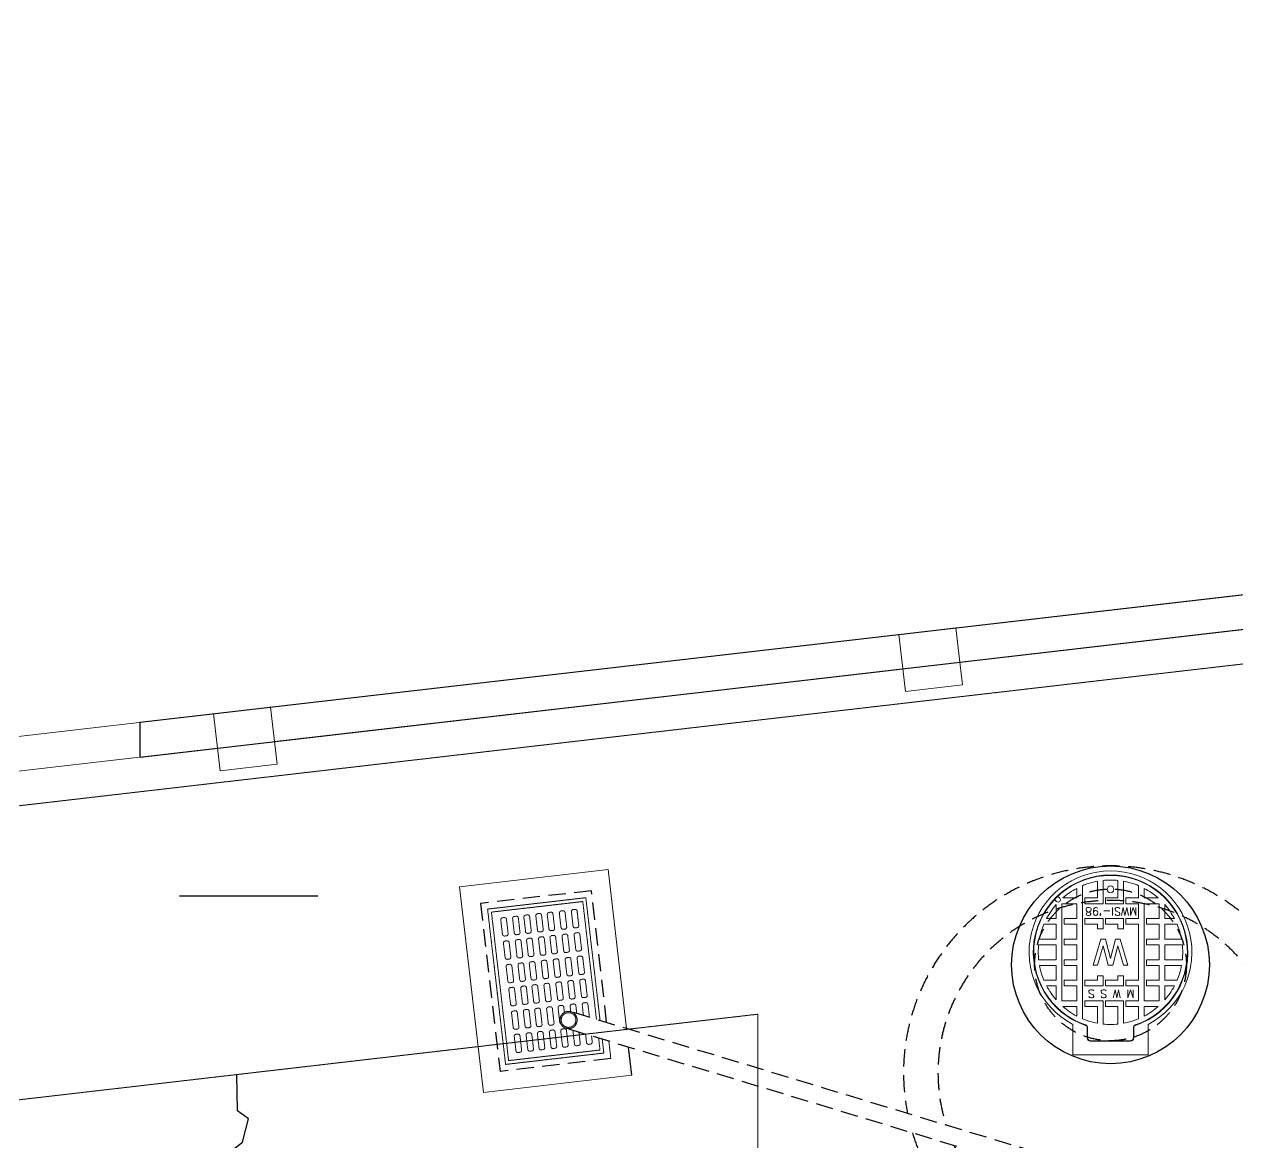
# Model space of a CAD drawing. Header units: inches. Extents: x 25480 to 951550, y -607927 to 1377809.
# Drawn here: x 483306 to 488582, y 378982 to 383846 of the extents above; entities that cross this region are included whole.
import ezdxf
from ezdxf.enums import TextEntityAlignment as Align

# ---------------------------------------------------------------- set-up
doc = ezdxf.new("R2010")
doc.units = ezdxf.units.IN
doc.header["$MEASUREMENT"] = 0
doc.linetypes.add('HIDDEN', pattern=[0.375, 0.25, -0.125])
doc.linetypes.add('HIDDENX2', pattern=[0.75, 0.5, -0.25])
doc.layers.add('DIM', color=251, linetype='Continuous', lineweight=0)
for name, color, linetype in [('M-HVAC-EQPM-NEW', 5, 'Continuous'), ('M-X-BKGD', 8, 'Continuous'), ('PIPE FLOOR PLAN', 251, 'Continuous')]:
    doc.layers.add(name, color=color, linetype=linetype)
doc.styles.add('style2', font='simplex.shx', dxfattribs={"height": 0.015})

# ---------------------------------------------------------------- blocks, each defined once
blk = doc.blocks.new('123')
for p, q in [((-747981.2, -1049571), (-747830.2, -1049571)), ((-749690.7, -1049970.2), (-749656, -1050015.6)), ((-749554.4, -1050042.3), (-749519.7, -1049994.2)), ((-749519.7, -1049994.2), (-749362, -1049991.6)), ((-749656, -1050015.6), (-749554.4, -1050042.3))]:
    blk.add_line(p, q)
at = {"layer": 'DIM', "linetype": 'HIDDENX2', "lineweight": 0, "ltscale": 10}
for p, q in [((-749362, -1049991.6), (-749099.6, -1052256.2)), ((-749362, -1049991.6), (-749099.6, -1052256.2)), ((-749099.6, -1052256.2), (-774045, -1052256.2)), ((-749099.6, -1052256.2), (-774045, -1052256.2))]:
    blk.add_line(p, q, dxfattribs=at)
at = {"layer": 'DIM', "ltscale": 10}
for points in [[(-747764.6, -1050137.6), (-747793.4, -1049889.3), (-748041.7, -1049918.1), (-748012.9, -1050166.4)], [(-747419.3, -1053117.7), (-747448.1, -1052869.3), (-747696.4, -1052898.1), (-747667.6, -1053146.5)]]:
    blk.add_lwpolyline(points, close=True, dxfattribs=at)
at = {"layer": 'PIPE FLOOR PLAN', "color": 8}
for p, q in [((-747981.2, -1049571), (-744963.5, -1075616.2)), ((-747981.2, -1049571), (-747942.4, -1049906.5)), ((-747830.2, -1049571), (-744795.1, -1075766.2)), ((-747830.2, -1049571), (-744795.1, -1075766.2)), ((-747913.6, -1050154.9), (-747597.1, -1052886.6)), ((-747568.3, -1053134.9), (-747251.8, -1055866.7))]:
    blk.add_line(p, q, dxfattribs=at)

msp = doc.modelspace()

# ---------------------------------------------------------------- linework, layer by layer
at = {"layer": 'M-HVAC-EQPM-NEW', "color": 8}
msp.add_circle((488029.3, 379755.8), 430, dxfattribs=at)
at = {"layer": 'M-HVAC-EQPM-NEW', "color": 8, "linetype": 'HIDDEN', "ltscale": 300}
msp.add_circle((488029.3, 379755.8), 330, dxfattribs=at)
at = {"layer": 'M-HVAC-EQPM-NEW', "color": 8, "linetype": 'Continuous', "lineweight": 0, "ltscale": 10}
msp.add_circle((488029.3, 380083.8), 14.9, dxfattribs=at)
msp.add_circle((488029.3, 380083.8), 14.9, dxfattribs=at)
at = {"layer": 'M-HVAC-EQPM-NEW', "color": 8, "linetype": 'HIDDEN', "lineweight": 0, "ltscale": 10}
for radius in [37.5, 32]:
    msp.add_circle((485672.8, 379515.8), radius, dxfattribs=at)
at = {"layer": 'M-X-BKGD', "color": 8, "linetype": 'Continuous', "lineweight": 0, "ltscale": 10}
for p, q in [((445195.6, 376336.3), (510005.6, 383845.6)), ((445195.6, 376336.3), (510005.6, 383845.6)), ((487374.4, 381072.4), (490106.1, 381388.9)), ((484394.3, 380727.1), (487126.1, 381043.6)), ((481414.3, 380381.8), (484146, 380698.3)), ((485844.5, 380169.7), (485198.8, 380094.8)), ((485924.5, 379478.9), (485844.5, 380169.7)), ((487972.2, 380046.6), (487972.2, 380119.3)), ((487972.2, 380046.6), (487972.2, 380119.3)), ((487997, 380021.7), (487997, 380122.9)), ((487997, 380021.7), (487997, 380122.9)), ((488061.6, 380046.6), (488061.6, 380122.9)), ((488061.6, 380046.6), (488061.6, 380122.9)), ((488086.5, 380021.7), (488086.5, 380119.3)), ((488086.5, 380021.7), (488086.5, 380119.3)), ((485198.8, 380094.8), (485302.4, 379200.8)), ((487882.7, 380046.6), (487882.7, 380088.3)), ((487882.7, 380046.6), (487882.7, 380088.3)), ((487907.6, 379520.9), (487907.6, 380100)), ((487907.6, 379520.9), (487907.6, 380100)), ((488151.1, 380046.6), (488151.1, 380100)), ((488151.1, 380046.6), (488151.1, 380100)), ((488176, 380046.6), (488176, 380088.3)), ((488176, 380046.6), (488176, 380088.3)), ((487793.2, 379957.1), (487793.2, 380017.7)), ((487793.2, 379957.1), (487793.2, 380017.7)), ((487882.7, 380021.7), (487818.1, 380021.7)), ((487818.1, 379599.2), (487818.1, 380021.7)), ((487882.7, 380021.7), (487818.1, 380021.7)), ((487818.1, 379599.2), (487818.1, 380021.7)), ((487882.7, 380046.6), (487822.1, 380046.6)), ((487882.7, 380046.6), (487822.1, 380046.6)), ((487882.7, 379957.1), (487882.7, 380021.7)), ((487882.7, 379957.1), (487882.7, 380021.7)), ((487917.5, 380021.7), (487917.5, 380046.6)), ((487972.2, 380046.6), (487917.5, 380046.6)), ((487917.5, 380021.7), (487917.5, 380046.6)), ((487972.2, 380046.6), (487917.5, 380046.6)), ((487997, 380021.7), (487917.5, 380021.7)), ((487997, 380021.7), (487917.5, 380021.7)), ((488007, 380021.7), (488007, 380046.6)), ((488061.6, 380046.6), (488007, 380046.6)), ((488007, 380021.7), (488007, 380046.6)), ((488061.6, 380046.6), (488007, 380046.6)), ((488086.5, 380021.7), (488007, 380021.7)), ((488086.5, 380021.7), (488007, 380021.7)), ((488096.4, 380021.7), (488096.4, 380046.6)), ((488151.1, 380046.6), (488096.4, 380046.6)), ((488096.4, 380021.7), (488096.4, 380046.6)), ((488151.1, 380046.6), (488096.4, 380046.6)), ((488151.1, 380021.7), (488096.4, 380021.7)), ((488151.1, 380021.7), (488096.4, 380021.7)), ((488151.1, 379957.1), (488151.1, 380021.7)), ((488151.1, 379957.1), (488151.1, 380021.7)), ((488236.5, 380046.6), (488176, 380046.6)), ((488236.5, 380046.6), (488176, 380046.6)), ((488240.6, 380021.7), (488176, 380021.7)), ((488176, 379599.2), (488176, 380021.7)), ((488240.6, 380021.7), (488176, 380021.7)), ((488176, 379599.2), (488176, 380021.7)), ((488240.6, 379957.1), (488240.6, 380021.7)), ((488240.6, 379957.1), (488240.6, 380021.7)), ((488265.4, 379957.1), (488265.4, 380017.7)), ((488265.4, 379957.1), (488265.4, 380017.7)), ((487793.2, 379957.1), (487751.5, 379957.1)), ((487793.2, 379957.1), (487751.5, 379957.1)), ((487882.7, 379957.1), (487828, 379957.1)), ((487828, 379932.2), (487828, 379957.1)), ((487882.7, 379957.1), (487828, 379957.1)), ((487828, 379932.2), (487828, 379957.1)), ((487917.5, 379932.2), (487917.5, 379957.1)), ((487997, 379957.1), (487917.5, 379957.1)), ((487917.5, 379932.2), (487917.5, 379957.1)), ((487997, 379957.1), (487917.5, 379957.1)), ((487997, 379912.4), (487997, 379957.1)), ((487997, 379912.4), (487997, 379957.1)), ((488086.5, 379957.1), (488007, 379957.1)), ((488007, 379932.2), (488007, 379957.1)), ((488086.5, 379957.1), (488007, 379957.1)), ((488007, 379932.2), (488007, 379957.1)), ((488086.5, 379912.4), (488086.5, 379957.1)), ((488086.5, 379912.4), (488086.5, 379957.1)), ((488096.4, 379932.2), (488096.4, 379957.1)), ((488151.1, 379957.1), (488096.4, 379957.1)), ((488096.4, 379932.2), (488096.4, 379957.1)), ((488151.1, 379957.1), (488096.4, 379957.1)), ((488185.9, 379932.2), (488185.9, 379957.1)), ((488240.6, 379957.1), (488185.9, 379957.1)), ((488185.9, 379932.2), (488185.9, 379957.1)), ((488240.6, 379957.1), (488185.9, 379957.1)), ((488307.1, 379957.1), (488265.4, 379957.1)), ((488307.1, 379957.1), (488265.4, 379957.1)), ((487793.2, 379932.2), (487739.8, 379932.2)), ((487793.2, 379932.2), (487739.8, 379932.2)), ((487793.2, 379867.6), (487793.2, 379932.2)), ((487793.2, 379867.6), (487793.2, 379932.2)), ((487882.7, 379932.2), (487828, 379932.2)), ((487882.7, 379932.2), (487828, 379932.2)), ((487882.7, 379867.6), (487882.7, 379932.2)), ((487882.7, 379867.6), (487882.7, 379932.2)), ((487972.2, 379932.2), (487917.5, 379932.2)), ((487972.2, 379932.2), (487917.5, 379932.2)), ((487972.2, 379912.4), (487972.2, 379932.2)), ((487972.2, 379912.4), (487972.2, 379932.2)), ((487997, 379912.4), (487972.2, 379912.4)), ((487997, 379912.4), (487972.2, 379912.4)), ((488061.6, 379932.2), (488007, 379932.2)), ((488061.6, 379932.2), (488007, 379932.2)), ((488061.6, 379912.4), (488061.6, 379932.2)), ((488061.6, 379912.4), (488061.6, 379932.2)), ((488086.5, 379912.4), (488061.6, 379912.4)), ((488086.5, 379912.4), (488061.6, 379912.4)), ((488151.1, 379932.2), (488096.4, 379932.2)), ((488151.1, 379932.2), (488096.4, 379932.2)), ((488151.1, 379688.7), (488151.1, 379932.2)), ((488151.1, 379688.7), (488151.1, 379932.2)), ((488240.6, 379932.2), (488185.9, 379932.2)), ((488240.6, 379932.2), (488185.9, 379932.2)), ((488240.6, 379867.6), (488240.6, 379932.2)), ((488240.6, 379867.6), (488240.6, 379932.2)), ((488265.4, 379867.6), (488265.4, 379932.2)), ((488318.9, 379932.2), (488265.4, 379932.2)), ((488265.4, 379867.6), (488265.4, 379932.2)), ((488318.9, 379932.2), (488265.4, 379932.2)), ((487793.2, 379867.6), (487720.4, 379867.6)), ((487793.2, 379867.6), (487720.4, 379867.6)), ((487882.7, 379867.6), (487828, 379867.6)), ((487828, 379842.8), (487828, 379867.6)), ((487882.7, 379867.6), (487828, 379867.6)), ((487828, 379842.8), (487828, 379867.6)), ((487987.7, 379867.2), (487954.1, 379753.7)), ((487987.7, 379867.2), (487954.1, 379753.7)), ((488007.3, 379867.2), (487987.7, 379867.2)), ((488007.3, 379867.2), (487987.7, 379867.2)), ((488029.3, 379782.7), (488007.3, 379867.2)), ((488029.3, 379782.7), (488007.3, 379867.2)), ((488051.3, 379867.2), (488029.3, 379782.7)), ((488051.3, 379867.2), (488029.3, 379782.7)), ((488071, 379867.2), (488051.3, 379867.2)), ((488071, 379867.2), (488051.3, 379867.2)), ((488104.6, 379753.7), (488071, 379867.2)), ((488104.6, 379753.7), (488071, 379867.2)), ((488240.6, 379867.6), (488185.9, 379867.6)), ((488185.9, 379842.8), (488185.9, 379867.6)), ((488240.6, 379867.6), (488185.9, 379867.6)), ((488185.9, 379842.8), (488185.9, 379867.6)), ((488338.2, 379867.6), (488265.4, 379867.6)), ((488338.2, 379867.6), (488265.4, 379867.6)), ((487793.2, 379842.8), (487716.9, 379842.8)), ((487793.2, 379842.8), (487716.9, 379842.8)), ((487793.2, 379778.2), (487793.2, 379842.8)), ((487793.2, 379778.2), (487793.2, 379842.8)), ((487882.7, 379842.8), (487828, 379842.8)), ((487882.7, 379842.8), (487828, 379842.8)), ((487882.7, 379778.2), (487882.7, 379842.8)), ((487882.7, 379778.2), (487882.7, 379842.8)), ((487972.6, 379753.7), (487996.9, 379838.3)), ((487972.6, 379753.7), (487996.9, 379838.3)), ((487996.9, 379838.3), (488018.9, 379753.7)), ((487996.9, 379838.3), (488018.9, 379753.7)), ((488039.8, 379753.7), (488061.7, 379838.3)), ((488039.8, 379753.7), (488061.7, 379838.3)), ((488040.7, 379826.7), (488040.8, 379826.7)), ((488040.7, 379826.7), (488040.8, 379826.7)), ((488061.7, 379838.3), (488086.1, 379753.7)), ((488061.7, 379838.3), (488061.8, 379838.3)), ((488061.7, 379838.3), (488086.1, 379753.7)), ((488061.7, 379838.3), (488061.8, 379838.3)), ((488240.6, 379842.8), (488185.9, 379842.8)), ((488240.6, 379842.8), (488185.9, 379842.8)), ((488240.6, 379778.2), (488240.6, 379842.8)), ((488240.6, 379778.2), (488240.6, 379842.8)), ((488265.4, 379778.2), (488265.4, 379842.8)), ((488341.8, 379842.8), (488265.4, 379842.8)), ((488265.4, 379778.2), (488265.4, 379842.8)), ((488341.8, 379842.8), (488265.4, 379842.8)), ((487793.2, 379778.2), (487716.9, 379778.2)), ((487793.2, 379778.2), (487716.9, 379778.2)), ((487793.2, 379753.3), (487720.4, 379753.3)), ((487793.2, 379753.3), (487720.4, 379753.3)), ((487793.2, 379688.7), (487793.2, 379753.3)), ((487793.2, 379688.7), (487793.2, 379753.3)), ((487828, 379753.3), (487828, 379778.2)), ((487882.7, 379778.2), (487828, 379778.2)), ((487828, 379753.3), (487828, 379778.2)), ((487882.7, 379778.2), (487828, 379778.2)), ((487882.7, 379753.3), (487828, 379753.3)), ((487882.7, 379753.3), (487828, 379753.3)), ((487882.7, 379688.7), (487882.7, 379753.3)), ((487882.7, 379688.7), (487882.7, 379753.3)), ((487954.1, 379753.7), (487972.6, 379753.7)), ((487954.1, 379753.7), (487972.6, 379753.7)), ((488018.9, 379753.7), (488039.8, 379753.7)), ((488018.9, 379753.7), (488039.8, 379753.7)), ((488086.1, 379753.7), (488104.6, 379753.7)), ((488086.1, 379753.7), (488104.6, 379753.7)), ((488185.9, 379753.3), (488185.9, 379778.2)), ((488240.6, 379778.2), (488185.9, 379778.2)), ((488185.9, 379753.3), (488185.9, 379778.2)), ((488240.6, 379778.2), (488185.9, 379778.2)), ((488240.6, 379753.3), (488185.9, 379753.3)), ((488240.6, 379753.3), (488185.9, 379753.3)), ((488240.6, 379688.7), (488240.6, 379753.3)), ((488240.6, 379688.7), (488240.6, 379753.3)), ((488341.8, 379778.2), (488265.4, 379778.2)), ((488341.8, 379778.2), (488265.4, 379778.2)), ((488265.4, 379688.7), (488265.4, 379753.3)), ((488338.2, 379753.3), (488265.4, 379753.3)), ((488265.4, 379688.7), (488265.4, 379753.3)), ((488338.2, 379753.3), (488265.4, 379753.3)), ((487793.2, 379688.7), (487739.8, 379688.7)), ((487793.2, 379688.7), (487739.8, 379688.7)), ((487882.7, 379688.7), (487828, 379688.7)), ((487828, 379663.8), (487828, 379688.7)), ((487882.7, 379688.7), (487828, 379688.7)), ((487828, 379663.8), (487828, 379688.7)), ((487917.5, 379688.7), (487917.5, 379663.8)), ((487972.2, 379688.7), (487917.5, 379688.7)), ((487917.5, 379688.7), (487917.5, 379663.8)), ((487972.2, 379688.7), (487917.5, 379688.7)), ((487997, 379708.6), (487972.2, 379708.6)), ((487972.2, 379708.6), (487972.2, 379688.7)), ((487997, 379708.6), (487972.2, 379708.6)), ((487972.2, 379708.6), (487972.2, 379688.7)), ((487997, 379708.6), (487997, 379663.8)), ((487997, 379708.6), (487997, 379663.8)), ((488061.6, 379688.7), (488007, 379688.7)), ((488007, 379688.7), (488007, 379663.8)), ((488061.6, 379688.7), (488007, 379688.7)), ((488007, 379688.7), (488007, 379663.8)), ((488086.5, 379708.6), (488061.6, 379708.6)), ((488061.6, 379708.6), (488061.6, 379688.7)), ((488086.5, 379708.6), (488061.6, 379708.6)), ((488061.6, 379708.6), (488061.6, 379688.7)), ((488086.5, 379708.6), (488086.5, 379663.8)), ((488086.5, 379708.6), (488086.5, 379663.8)), ((488096.4, 379688.7), (488096.4, 379663.8)), ((488151.1, 379688.7), (488096.4, 379688.7)), ((488096.4, 379688.7), (488096.4, 379663.8)), ((488151.1, 379688.7), (488096.4, 379688.7)), ((488185.9, 379663.8), (488185.9, 379688.7)), ((488240.6, 379688.7), (488185.9, 379688.7)), ((488185.9, 379663.8), (488185.9, 379688.7)), ((488240.6, 379688.7), (488185.9, 379688.7)), ((488318.9, 379688.7), (488265.4, 379688.7)), ((488318.9, 379688.7), (488265.4, 379688.7)), ((487793.2, 379663.8), (487751.5, 379663.8)), ((487793.2, 379663.8), (487751.5, 379663.8)), ((487793.2, 379603.3), (487793.2, 379663.8)), ((487793.2, 379603.3), (487793.2, 379663.8)), ((487882.7, 379663.8), (487828, 379663.8)), ((487882.7, 379663.8), (487828, 379663.8)), ((487882.7, 379599.2), (487882.7, 379663.8)), ((487882.7, 379599.2), (487882.7, 379663.8)), ((487997, 379663.8), (487917.5, 379663.8)), ((487997, 379663.8), (487917.5, 379663.8)), ((488086.5, 379663.8), (488007, 379663.8)), ((488086.5, 379663.8), (488007, 379663.8)), ((488151.1, 379663.8), (488096.4, 379663.8)), ((488151.1, 379663.8), (488096.4, 379663.8)), ((488151.1, 379599.2), (488151.1, 379663.8)), ((488151.1, 379599.2), (488151.1, 379663.8)), ((488240.6, 379663.8), (488185.9, 379663.8)), ((488240.6, 379663.8), (488185.9, 379663.8)), ((488240.6, 379599.2), (488240.6, 379663.8)), ((488240.6, 379599.2), (488240.6, 379663.8)), ((488307.1, 379663.8), (488265.4, 379663.8)), ((488265.4, 379603.3), (488265.4, 379663.8)), ((488307.1, 379663.8), (488265.4, 379663.8)), ((488265.4, 379603.3), (488265.4, 379663.8)), ((487882.7, 379599.2), (487818.1, 379599.2)), ((487882.7, 379599.2), (487818.1, 379599.2)), ((487917.5, 379599.2), (487917.5, 379574.4)), ((487997, 379599.2), (487917.5, 379599.2)), ((487917.5, 379599.2), (487917.5, 379574.4)), ((487997, 379599.2), (487917.5, 379599.2)), ((487997, 379599.2), (487997, 379498)), ((487997, 379599.2), (487997, 379498)), ((488086.5, 379599.2), (488007, 379599.2)), ((488007, 379599.2), (488007, 379574.4)), ((488086.5, 379599.2), (488007, 379599.2)), ((488007, 379599.2), (488007, 379574.4)), ((488086.5, 379599.2), (488086.5, 379501.6)), ((488086.5, 379599.2), (488086.5, 379501.6)), ((488096.4, 379599.2), (488096.4, 379574.4)), ((488151.1, 379599.2), (488096.4, 379599.2)), ((488096.4, 379599.2), (488096.4, 379574.4)), ((488151.1, 379599.2), (488096.4, 379599.2)), ((488240.6, 379599.2), (488176, 379599.2)), ((488240.6, 379599.2), (488176, 379599.2)), ((487882.7, 379574.4), (487822.1, 379574.4)), ((487882.7, 379574.4), (487822.1, 379574.4)), ((487882.7, 379532.7), (487882.7, 379574.4)), ((487882.7, 379532.7), (487882.7, 379574.4)), ((487972.2, 379574.4), (487917.5, 379574.4)), ((487972.2, 379574.4), (487917.5, 379574.4)), ((487972.2, 379574.4), (487972.2, 379501.6)), ((487972.2, 379574.4), (487972.2, 379501.6)), ((488061.6, 379574.4), (488007, 379574.4)), ((488061.6, 379574.4), (488007, 379574.4)), ((488061.6, 379574.4), (488061.6, 379498)), ((488061.6, 379574.4), (488061.6, 379498)), ((488151.1, 379574.4), (488096.4, 379574.4)), ((488151.1, 379574.4), (488096.4, 379574.4)), ((488151.1, 379520.9), (488151.1, 379574.4)), ((488151.1, 379520.9), (488151.1, 379574.4)), ((488236.5, 379574.4), (488176, 379574.4)), ((488176, 379532.7), (488176, 379574.4)), ((488236.5, 379574.4), (488176, 379574.4)), ((488176, 379532.7), (488176, 379574.4)), ((487865.3, 379496.9), (487865.3, 379365.1)), ((487865.3, 379496.9), (487865.3, 379365.1)), ((488193.4, 379496.9), (488193.4, 379365.1)), ((488193.4, 379496.9), (488193.4, 379365.1)), ((487865.3, 379365.1), (488193.4, 379365.1)), ((487865.3, 379365.1), (488193.4, 379365.1)), ((485302.4, 379200.8), (485948.1, 379275.6))]:
    msp.add_line(p, q, dxfattribs=at)
at = {"layer": 'M-X-BKGD', "color": 8, "linetype": 'HIDDEN', "lineweight": 0, "ltscale": 10}
for p, q in [((445230.1, 376038.3), (509705.6, 383508.9)), ((485378, 379951.2), (485385.3, 379888.2)), ((485393.6, 379961.4), (485385.3, 379960.4)), ((485410.1, 379891.1), (485402.8, 379954.1)), ((485429.6, 379957.2), (485436.8, 379894.2)), ((485445.2, 379967.4), (485436.8, 379966.4)), ((485461.7, 379897.1), (485454.4, 379960.1)), ((485478.6, 379962.9), (485485.9, 379899.9)), ((485494.2, 379973), (485485.9, 379972.1)), ((485510.7, 379902.8), (485503.4, 379965.7)), ((485530.5, 379968.9), (485537.8, 379905.9)), ((485546.1, 379979.1), (485537.8, 379978.1)), ((485562.7, 379908.8), (485555.4, 379971.8)), ((485580.2, 379974.6), (485587.5, 379911.7)), ((485595.8, 379984.8), (485587.5, 379983.8)), ((485612.3, 379914.5), (485605, 379977.5)), ((485632.7, 379980.7), (485640, 379917.8)), ((485648.4, 379990.9), (485640, 379989.9)), ((485664.9, 379920.6), (485657.6, 379983.6)), ((485685.2, 379986.8), (485692.5, 379923.8)), ((485700.8, 379997), (485692.5, 379996)), ((485717.3, 379926.7), (485710, 379989.7)), ((485547, 379898.6), (485555.4, 379899.6)), ((485596.7, 379904.4), (485605, 379905.3)), ((485649.2, 379910.5), (485657.6, 379911.4)), ((485701.7, 379916.5), (485710, 379917.5)), ((485389.7, 379850), (485397, 379787.1)), ((485394.5, 379880.9), (485402.8, 379881.9)), ((485405.4, 379860.2), (485397, 379859.2)), ((485421.9, 379789.9), (485414.6, 379852.9)), ((485441.3, 379856), (485448.6, 379793)), ((485446.1, 379886.9), (485454.4, 379887.9)), ((485456.9, 379866.2), (485448.6, 379865.2)), ((485473.4, 379795.9), (485466.1, 379858.9)), ((485490.3, 379861.7), (485497.6, 379798.7)), ((485495.1, 379892.6), (485503.4, 379893.6)), ((485505.9, 379871.9), (485497.6, 379870.9)), ((485522.4, 379801.6), (485515.1, 379864.6)), ((485542.2, 379867.7), (485549.5, 379804.7)), ((485557.9, 379877.9), (485549.5, 379876.9)), ((485574.4, 379807.6), (485567.1, 379870.6)), ((485591.9, 379873.5), (485599.2, 379810.5)), ((485607.5, 379883.6), (485599.2, 379882.7)), ((485624, 379813.4), (485616.7, 379876.3)), ((485644.5, 379879.5), (485651.8, 379816.6)), ((485660.1, 379889.7), (485651.8, 379888.8)), ((485676.6, 379819.5), (485669.3, 379882.4)), ((485696.9, 379885.6), (485704.2, 379822.7)), ((485712.5, 379895.8), (485704.2, 379894.8)), ((485729.1, 379825.5), (485721.8, 379888.5)), ((485506.8, 379791.4), (485515.1, 379792.4)), ((485558.7, 379797.4), (485567.1, 379798.4)), ((485608.4, 379803.2), (485616.7, 379804.2)), ((485661, 379809.3), (485669.3, 379810.3)), ((485713.4, 379815.4), (485721.8, 379816.3)), ((485725.5, 379793.9), (485717.2, 379793)), ((485401.5, 379748), (485408.8, 379685.1)), ((485406.2, 379779.8), (485414.6, 379780.7)), ((485417.2, 379758.2), (485408.8, 379757.2)), ((485433.7, 379687.9), (485426.4, 379750.9)), ((485453.1, 379754), (485460.4, 379691)), ((485457.8, 379785.7), (485466.1, 379786.7)), ((485468.7, 379764.2), (485460.4, 379763.2)), ((485485.2, 379693.9), (485477.9, 379756.9)), ((485502.1, 379759.7), (485509.4, 379696.7)), ((485517.8, 379769.9), (485509.4, 379768.9)), ((485534.3, 379699.6), (485527, 379762.6)), ((485554.1, 379765.7), (485561.4, 379702.7)), ((485569.7, 379775.9), (485561.4, 379774.9)), ((485586.2, 379705.6), (485578.9, 379768.6)), ((485606, 379771.7), (485613.3, 379708.8)), ((485621.6, 379781.9), (485613.3, 379780.9)), ((485638.1, 379711.6), (485630.8, 379774.6)), ((485657.9, 379777.7), (485665.2, 379714.8)), ((485673.6, 379787.9), (485665.2, 379786.9)), ((485690.1, 379717.6), (485682.8, 379780.6)), ((485709.9, 379783.8), (485717.2, 379720.8)), ((485742, 379723.7), (485734.7, 379786.6)), ((485518.6, 379689.4), (485527, 379690.4)), ((485570.6, 379695.4), (485578.9, 379696.4)), ((485622.5, 379701.5), (485630.8, 379702.4)), ((485674.4, 379707.5), (485682.8, 379708.4)), ((485676.8, 379686.7), (485685.2, 379687.7)), ((485726.4, 379713.5), (485734.7, 379714.5)), ((485728.8, 379692.7), (485737.1, 379693.7)), ((485420.5, 379584.8), (485413.2, 379647.8)), ((485418.1, 379677.8), (485426.4, 379678.7)), ((485420.5, 379657), (485428.8, 379657.9)), ((485438, 379650.7), (485445.3, 379587.7)), ((485472, 379590.8), (485464.7, 379653.7)), ((485469.6, 379683.7), (485477.9, 379684.7)), ((485472, 379663), (485480.3, 379663.9)), ((485489.5, 379656.6), (485496.8, 379593.7)), ((485521, 379596.5), (485513.7, 379659.4)), ((485521, 379668.6), (485529.4, 379669.6)), ((485538.6, 379662.3), (485545.9, 379599.3)), ((485573, 379602.5), (485565.7, 379665.4)), ((485573, 379674.7), (485581.3, 379675.6)), ((485590.5, 379668.3), (485597.8, 379605.4)), ((485624.9, 379608.5), (485617.6, 379671.5)), ((485624.9, 379680.7), (485633.2, 379681.6)), ((485642.4, 379674.3), (485649.7, 379611.4)), ((485676.8, 379614.5), (485669.6, 379677.5)), ((485694.4, 379680.4), (485701.7, 379617.4)), ((485728.8, 379620.5), (485721.5, 379683.5)), ((485746.3, 379686.4), (485753.6, 379623.4)), ((485489.5, 379584.5), (485481.2, 379583.5)), ((485538.6, 379590.1), (485530.2, 379589.2)), ((485590.5, 379596.2), (485582.2, 379595.2)), ((485642.5, 379602.2), (485634.1, 379601.2)), ((485694.4, 379608.2), (485686.1, 379607.2)), ((485687, 379584.5), (485695.3, 379585.5)), ((485737.5, 379535.5), (485732.2, 379581.4)), ((485746.3, 379614.2), (485738, 379613.2)), ((485739.5, 379590.6), (485747.8, 379591.5)), ((485757, 379584.2), (485763.6, 379527.6)), ((446795.8, 374941.2), (486495.7, 379541.1)), ((485432.3, 379482.8), (485425, 379545.8)), ((485438, 379578.5), (485429.7, 379577.5)), ((485432.3, 379555), (485440.6, 379555.9)), ((485449.8, 379548.7), (485457.1, 379485.7)), ((485483.8, 379488.8), (485476.5, 379551.7)), ((485483.8, 379561), (485492.2, 379561.9)), ((485501.4, 379554.6), (485508.7, 379491.7)), ((485532.9, 379494.5), (485525.6, 379557.4)), ((485532.9, 379566.6), (485541.2, 379567.6)), ((485550.4, 379560.3), (485557.7, 379497.3)), ((485584.8, 379500.5), (485577.5, 379563.4)), ((485584.8, 379572.7), (485593.1, 379573.6)), ((485602.3, 379566.3), (485609.6, 379503.4)), ((485634.5, 379506.2), (485627.2, 379569.2)), ((485634.5, 379578.4), (485642.8, 379579.4)), ((485652, 379572.1), (485654.7, 379548.7)), ((485682.4, 379552.1), (485679.7, 379575.3)), ((485704.5, 379578.2), (485708.5, 379544.2)), ((486495.7, 379541.1), (486495.7, 354595.7)), ((486495.7, 379541.1), (486495.7, 354595.7)), ((485449.8, 379476.5), (485441.5, 379475.5)), ((485501.4, 379482.4), (485493, 379481.5)), ((485550.4, 379488.1), (485542.1, 379487.2)), ((485602.3, 379494.1), (485594, 379493.2)), ((485646.2, 379477.2), (485654.5, 379478.2)), ((485444, 379381.6), (485436.7, 379444.6)), ((485444, 379453.8), (485452.3, 379454.8)), ((485461.5, 379447.5), (485468.8, 379384.5)), ((485495.5, 379387.6), (485488.3, 379450.6)), ((485495.5, 379459.8), (485503.9, 379460.7)), ((485513.1, 379453.4), (485520.4, 379390.5)), ((485544.6, 379393.3), (485537.3, 379456.3)), ((485544.6, 379465.5), (485552.9, 379466.4)), ((485562.1, 379459.1), (485569.4, 379396.2)), ((485596.5, 379399.3), (485589.2, 379462.3)), ((485596.5, 379471.5), (485604.8, 379472.4)), ((485614.1, 379465.1), (485621.3, 379402.2)), ((485646.2, 379405.1), (485638.9, 379468)), ((485663.7, 379470.9), (485671, 379407.9)), ((485698.7, 379411.1), (485691.8, 379470.9)), ((485717.9, 379463), (485723.6, 379414)), ((485751.2, 379417.2), (485746.9, 379454.3)), ((485773, 379446.4), (485776, 379420.1)), ((485461.5, 379375.3), (485453.2, 379374.3)), ((485513.1, 379381.3), (485504.8, 379380.3)), ((485562.1, 379387), (485553.8, 379386)), ((485614.1, 379393), (485605.7, 379392)), ((485663.7, 379398.7), (485655.4, 379397.8)), ((485716.3, 379404.8), (485707.9, 379403.9)), ((485768.7, 379410.9), (485760.4, 379409.9))]:
    msp.add_line(p, q, dxfattribs=at)
at = {"layer": 'M-X-BKGD', "color": 8}
for p, q in [((484582.6, 380054.2), (483980.4, 380054.2)), ((485948.1, 379275.6), (485933.9, 379397.7))]:
    msp.add_line(p, q, dxfattribs=at)
at = {"layer": 'M-X-BKGD', "color": 8, "linetype": 'HIDDEN', "ltscale": 300}
for p, q in [((488028.5, 378843), (485683.6, 379551.7)), ((488006.8, 378771.2), (485661.9, 379480)), ((485856.6, 379348.1), (485374.9, 379292.3))]:
    msp.add_line(p, q, dxfattribs=at)
at = {"layer": 'M-X-BKGD', "color": 8, "linetype": 'Continuous', "lineweight": 0, "ltscale": 10}
for points in [[(487357.1, 381221.4), (487108.8, 381192.6), (487137.6, 380944.3), (487385.9, 380973.1)], [(484377.1, 380876.1), (484128.7, 380847.3), (484157.5, 380599), (484405.8, 380627.8)]]:
    msp.add_lwpolyline(points, close=True, dxfattribs=at)
for points in [[(488116.3, 379423.8), (487942.3, 379423.8, -0.414214), (487927.9, 379438.2), (487927.9, 379482.6, 0.320906), (487920.9, 379492.5, -6.02971), (488137.8, 379492.5, 0.320906), (488130.7, 379482.6), (488130.7, 379438.2, -0.414214)], [(487942.3, 379423.8), (488116.3, 379423.8, 0.414214), (488130.7, 379438.2), (488130.7, 379482.6, -0.320906), (488137.8, 379492.5, 6.02971), (487920.9, 379492.5, -0.320906), (487927.9, 379482.6), (487927.9, 379438.2, 0.414214)], [(488116.3, 379423.8), (487942.3, 379423.8, -0.414214), (487927.9, 379438.2), (487927.9, 379482.6, 0.320906), (487920.9, 379492.5, -6.02971), (488137.8, 379492.5, 0.320906), (488130.7, 379482.6), (488130.7, 379438.2, -0.414214)], [(487942.3, 379423.8), (488116.3, 379423.8, 0.414214), (488130.7, 379438.2), (488130.7, 379482.6, -0.320906), (488137.8, 379492.5, 6.02971), (487920.9, 379492.5, -0.320906), (487927.9, 379482.6), (487927.9, 379438.2, 0.414214)], [(487942.3, 379425.8), (488116.3, 379425.8, 0.414214), (488128.7, 379438.2), (488128.7, 379482.6, -0.320906), (488137.2, 379494.3, 6.02971), (487921.5, 379494.3, -0.320906), (487929.9, 379482.6), (487929.9, 379438.2, 0.414214)], [(487942.3, 379425.8), (488116.3, 379425.8, 0.414214), (488128.7, 379438.2), (488128.7, 379482.6, -0.320906), (488137.2, 379494.3, 6.02971), (487921.5, 379494.3, -0.320906), (487929.9, 379482.6), (487929.9, 379438.2, 0.414214)]]:
    msp.add_lwpolyline(points, format="xyb", close=True, dxfattribs=at)
at = {"layer": 'M-X-BKGD', "color": 8, "linetype": 'HIDDEN', "ltscale": 300}
msp.add_lwpolyline([(485838.5, 379504.9), (485772, 380078.2), (485290.3, 380022.4), (485374.9, 379292.3)], dxfattribs=at)
at = {"layer": 'M-X-BKGD', "color": 8, "linetype": 'HIDDEN', "lineweight": 0, "ltscale": 10}
for points in [[(485809.8, 379513.6), (485747.9, 380047.7), (485320.7, 379998.2), (485369.9, 379573.8)], [(485794.1, 379518.3), (485734.7, 380031.1), (485337.4, 379985.1), (485412.2, 379339.4), (485809.5, 379385.4), (485803.5, 379437.1)], [(485819.2, 379432.4), (485826.2, 379372.2), (485399, 379322.8), (485349.8, 379747.2)], [(485799.7, 379600.8), (485809.8, 379513.6)], [(485826.2, 379372.2), (485819.2, 379432.4)], [(485856.6, 379348.1), (485847.9, 379423.7)]]:
    msp.add_lwpolyline(points, dxfattribs=at)
at = {"layer": 'M-X-BKGD', "color": 8, "linetype": 'Continuous', "lineweight": 0, "ltscale": 10}
msp.add_lwpolyline([(487786.2, 380039.5), (487794.6, 380031.2, 1), (487808.6, 380045.2), (487800.3, 380053.6)], format="xyb", dxfattribs=at)
msp.add_lwpolyline([(487786.2, 380039.5), (487794.6, 380031.2, 1), (487808.6, 380045.2), (487800.3, 380053.6)], format="xyb", dxfattribs=at)
at = {"layer": 'M-X-BKGD', "color": 8, "linetype": 'HIDDEN', "ltscale": 300}
for radius, start, end in [(900, 196.8618, 191.2954), (750, 204.9, 197.6165)]:
    msp.add_arc((488029.3, 379285.8), radius, start, end, dxfattribs=at)
at = {"layer": 'M-X-BKGD', "color": 8, "linetype": 'Continuous', "lineweight": 0, "ltscale": 10}
for radius, start, end in [(353.9, 297.6121, 242.3879), (353.9, 297.6121, 242.3879), (314.1, 100.4841, 112.8089), (314.1, 100.4841, 112.8089), (314.1, 84.0968, 95.9032), (314.1, 84.0968, 95.9032), (314.1, 67.1911, 79.5159), (314.1, 67.1911, 79.5159), (314.1, 117.825, 131.2724), (314.1, 117.825, 131.2724), (314.1, 48.7276, 62.175), (314.1, 48.7276, 62.175), (314.1, 138.7276, 152.175), (314.1, 138.7276, 152.175), (314.1, 27.825, 41.2724), (314.1, 27.825, 41.2724), (314.1, 157.1911, 169.5159), (314.1, 157.1911, 169.5159), (314.1, 10.4841, 22.8089), (314.1, 10.4841, 22.8089), (314.1, 174.0968, 185.9032), (314.1, 174.0968, 185.9032), (314.1, 354.0968, 5.9032), (314.1, 354.0968, 5.9032), (314.1, 190.4841, 202.8089), (314.1, 190.4841, 202.8089), (314.1, 337.1911, 349.5159), (314.1, 337.1911, 349.5159), (314.1, 207.825, 221.2724), (314.1, 207.825, 221.2724), (314.1, 318.7276, 332.175), (314.1, 318.7276, 332.175), (314.1, 228.7276, 242.175), (314.1, 228.7276, 242.175), (314.1, 297.825, 311.2724), (314.1, 297.825, 311.2724), (314.1, 247.1911, 259.5159), (314.1, 247.1911, 259.5159), (314.1, 264.0968, 275.9032), (314.1, 264.0968, 275.9032), (314.1, 280.4841, 292.8089), (314.1, 280.4841, 292.8089)]:
    msp.add_arc((488029.3, 379810.5), radius, start, end, dxfattribs=at)
at = {"layer": 'M-X-BKGD', "color": 8, "linetype": 'HIDDEN', "lineweight": 0, "ltscale": 10}
for centre, radius, start, end in [((485386.3, 379952.2), 8.31, 96.609, 186.609), ((485394.6, 379953.1), 8.31, 6.609, 96.609), ((485437.8, 379958.1), 8.31, 96.609, 186.609), ((485446.1, 379959.1), 8.31, 6.609, 96.609), ((485486.8, 379963.8), 8.31, 96.609, 186.609), ((485495.2, 379964.8), 8.31, 6.609, 96.609), ((485538.8, 379969.8), 8.31, 96.609, 186.609), ((485547.1, 379970.8), 8.31, 6.609, 96.609), ((485588.4, 379975.6), 8.31, 96.609, 186.609), ((485596.8, 379976.6), 8.31, 6.609, 96.609), ((485641, 379981.7), 8.31, 96.609, 186.609), ((485649.3, 379982.6), 8.31, 6.609, 96.609), ((485693.4, 379987.8), 8.31, 96.609, 186.609), ((485701.8, 379988.7), 8.31, 6.609, 96.609), ((485494.1, 379900.9), 8.31, 186.609, 276.609), ((485502.5, 379901.8), 8.31, 276.609, 6.609), ((485546.1, 379906.9), 8.31, 186.609, 276.609), ((485554.4, 379907.8), 8.31, 276.609, 6.609), ((485595.7, 379912.6), 8.31, 186.609, 276.609), ((485604.1, 379913.6), 8.31, 276.609, 6.609), ((485648.3, 379918.7), 8.31, 186.609, 276.609), ((485656.6, 379919.7), 8.31, 276.609, 6.609), ((485700.7, 379924.8), 8.31, 186.609, 276.609), ((485709.1, 379925.8), 8.31, 276.609, 6.609), ((485393.6, 379889.2), 8.31, 186.609, 276.609), ((485398, 379851), 8.31, 96.609, 186.609), ((485401.9, 379890.2), 8.31, 276.609, 6.609), ((485406.3, 379852), 8.31, 6.609, 96.609), ((485445.1, 379895.2), 8.31, 186.609, 276.609), ((485449.5, 379857), 8.31, 96.609, 186.609), ((485453.4, 379896.1), 8.31, 276.609, 6.609), ((485457.9, 379857.9), 8.31, 6.609, 96.609), ((485498.6, 379862.6), 8.31, 96.609, 186.609), ((485506.9, 379863.6), 8.31, 6.609, 96.609), ((485550.5, 379868.7), 8.31, 96.609, 186.609), ((485558.8, 379869.6), 8.31, 6.609, 96.609), ((485600.2, 379874.4), 8.31, 96.609, 186.609), ((485608.5, 379875.4), 8.31, 6.609, 96.609), ((485652.7, 379880.5), 8.31, 96.609, 186.609), ((485661, 379881.5), 8.31, 6.609, 96.609), ((485705.2, 379886.6), 8.31, 96.609, 186.609), ((485713.5, 379887.5), 8.31, 6.609, 96.609), ((485456.8, 379794), 8.31, 186.609, 276.609), ((485465.2, 379795), 8.31, 276.609, 6.609), ((485505.9, 379799.7), 8.31, 186.609, 276.609), ((485514.2, 379800.6), 8.31, 276.609, 6.609), ((485557.8, 379805.7), 8.31, 186.609, 276.609), ((485566.1, 379806.7), 8.31, 276.609, 6.609), ((485607.5, 379811.4), 8.31, 186.609, 276.609), ((485615.8, 379812.4), 8.31, 276.609, 6.609), ((485660, 379817.5), 8.31, 186.609, 276.609), ((485668.3, 379818.5), 8.31, 276.609, 6.609), ((485712.5, 379823.6), 8.31, 186.609, 276.609), ((485718.1, 379784.7), 8.31, 96.609, 186.609), ((485720.8, 379824.6), 8.31, 276.609, 6.609), ((485726.5, 379785.7), 8.31, 6.609, 96.609), ((485405.3, 379788), 8.31, 186.609, 276.609), ((485409.8, 379749), 8.31, 96.609, 186.609), ((485413.6, 379789), 8.31, 276.609, 6.609), ((485418.1, 379750), 8.31, 6.609, 96.609), ((485461.3, 379755), 8.31, 96.609, 186.609), ((485469.7, 379755.9), 8.31, 6.609, 96.609), ((485510.4, 379760.6), 8.31, 96.609, 186.609), ((485518.7, 379761.6), 8.31, 6.609, 96.609), ((485562.3, 379766.7), 8.31, 96.609, 186.609), ((485570.6, 379767.6), 8.31, 6.609, 96.609), ((485614.3, 379772.7), 8.31, 96.609, 186.609), ((485622.6, 379773.6), 8.31, 6.609, 96.609), ((485666.2, 379778.7), 8.31, 96.609, 186.609), ((485674.5, 379779.7), 8.31, 6.609, 96.609), ((485425.4, 379687), 8.31, 276.609, 6.609), ((485468.6, 379692), 8.31, 186.609, 276.609), ((485477, 379693), 8.31, 276.609, 6.609), ((485517.7, 379697.7), 8.31, 186.609, 276.609), ((485526, 379698.6), 8.31, 276.609, 6.609), ((485569.6, 379703.7), 8.31, 186.609, 276.609), ((485577.9, 379704.7), 8.31, 276.609, 6.609), ((485621.5, 379709.7), 8.31, 186.609, 276.609), ((485629.9, 379710.7), 8.31, 276.609, 6.609), ((485673.5, 379715.7), 8.31, 186.609, 276.609), ((485677.8, 379678.4), 8.31, 96.609, 186.609), ((485681.8, 379716.7), 8.31, 276.609, 6.609), ((485686.1, 379679.4), 8.31, 6.609, 96.609), ((485725.4, 379721.7), 8.31, 186.609, 276.609), ((485729.7, 379684.5), 8.31, 96.609, 186.609), ((485733.8, 379722.7), 8.31, 276.609, 6.609), ((485738.1, 379685.4), 8.31, 6.609, 96.609), ((485417.1, 379686), 8.31, 186.609, 276.609), ((485421.4, 379648.7), 8.31, 96.609, 186.609), ((485429.7, 379649.7), 8.31, 6.609, 96.609), ((485473, 379654.7), 8.31, 96.609, 186.609), ((485481.3, 379655.7), 8.31, 6.609, 96.609), ((485522, 379660.4), 8.31, 96.609, 186.609), ((485530.3, 379661.4), 8.31, 6.609, 96.609), ((485573.9, 379666.4), 8.31, 96.609, 186.609), ((485582.3, 379667.4), 8.31, 6.609, 96.609), ((485625.9, 379672.4), 8.31, 96.609, 186.609), ((485634.2, 379673.4), 8.31, 6.609, 96.609), ((485428.7, 379585.8), 8.31, 186.609, 276.609), ((485437, 379586.7), 8.31, 276.609, 6.609), ((485480.3, 379591.7), 8.31, 186.609, 276.609), ((485488.6, 379592.7), 8.31, 276.609, 6.609), ((485529.3, 379597.4), 8.31, 186.609, 276.609), ((485537.6, 379598.4), 8.31, 276.609, 6.609), ((485581.2, 379603.4), 8.31, 186.609, 276.609), ((485589.6, 379604.4), 8.31, 276.609, 6.609), ((485633.2, 379609.5), 8.31, 186.609, 276.609), ((485641.5, 379610.4), 8.31, 276.609, 6.609), ((485685.1, 379615.5), 8.31, 186.609, 276.609), ((485688, 379576.2), 8.31, 96.609, 186.609), ((485693.4, 379616.4), 8.31, 276.609, 6.609), ((485696.3, 379577.2), 8.31, 6.609, 96.609), ((485737, 379621.5), 8.31, 186.609, 276.609), ((485740.4, 379582.3), 8.31, 96.609, 186.609), ((485745.4, 379622.5), 8.31, 276.609, 6.609), ((485748.8, 379583.3), 8.31, 6.609, 96.609), ((485433.2, 379546.7), 8.31, 96.609, 186.609), ((485441.6, 379547.7), 8.31, 6.609, 96.609), ((485484.8, 379552.7), 8.31, 96.609, 186.609), ((485493.1, 379553.7), 8.31, 6.609, 96.609), ((485533.8, 379558.4), 8.31, 96.609, 186.609), ((485542.1, 379559.3), 8.31, 6.609, 96.609), ((485585.7, 379564.4), 8.31, 96.609, 186.609), ((485594.1, 379565.4), 8.31, 6.609, 96.609), ((485635.4, 379570.2), 8.31, 96.609, 186.609), ((485672.8, 379515.8), 37.5, 73.1813, 253.1813), ((485672.8, 379515.8), 37.5, 73.1813, 253.1813), ((485643.7, 379571.1), 8.31, 6.609, 96.609), ((485440.5, 379483.8), 8.31, 186.609, 276.609), ((485448.9, 379484.7), 8.31, 276.609, 6.609), ((485492.1, 379489.7), 8.31, 186.609, 276.609), ((485500.4, 379490.7), 8.31, 276.609, 6.609), ((485541.1, 379495.4), 8.31, 186.609, 276.609), ((485549.4, 379496.4), 8.31, 276.609, 6.609), ((485593, 379501.4), 8.31, 186.609, 276.609), ((485601.4, 379502.4), 8.31, 276.609, 6.609), ((485642.7, 379507.2), 8.31, 186.609, 242.4438), ((485647.1, 379469), 8.31, 96.609, 186.609), ((485655.5, 379469.9), 8.31, 6.609, 96.609), ((485445, 379445.6), 8.31, 96.609, 186.609), ((485453.3, 379446.5), 8.31, 6.609, 96.609), ((485496.5, 379451.5), 8.31, 96.609, 186.609), ((485504.8, 379452.5), 8.31, 6.609, 96.609), ((485545.5, 379457.2), 8.31, 96.609, 186.609), ((485553.9, 379458.2), 8.31, 6.609, 96.609), ((485597.5, 379463.2), 8.31, 96.609, 186.609), ((485605.8, 379464.2), 8.31, 6.609, 96.609), ((485452.3, 379382.6), 8.31, 186.609, 276.609), ((485460.6, 379383.6), 8.31, 276.609, 6.609), ((485503.8, 379388.6), 8.31, 186.609, 276.609), ((485512.1, 379389.5), 8.31, 276.609, 6.609), ((485552.8, 379394.2), 8.31, 186.609, 276.609), ((485561.2, 379395.2), 8.31, 276.609, 6.609), ((485604.8, 379400.3), 8.31, 186.609, 276.609), ((485613.1, 379401.2), 8.31, 276.609, 6.609), ((485654.4, 379406), 8.31, 186.609, 276.609), ((485662.8, 379407), 8.31, 276.609, 6.609), ((485707, 379412.1), 8.31, 186.609, 276.609), ((485715.3, 379413.1), 8.31, 276.609, 6.609), ((485759.4, 379418.2), 8.31, 186.609, 276.609), ((485767.8, 379419.1), 8.31, 276.609, 6.609)]:
    msp.add_arc(centre, radius, start, end, dxfattribs=at)

# ---------------------------------------------------------------- block references
at = {"layer": 'M-X-BKGD', "color": 8, "rotation": 90}
msp.add_blockref('123', (-565760.5, 1128640.7), dxfattribs=at)

# ---------------------------------------------------------------- texts
at = {"layer": 'M-X-BKGD', "color": 8, "linetype": 'Continuous', "lineweight": 0, "ltscale": 10, "style": 'style2'}
for s, p in [("MWSI-'98", (488032.5, 380005.3)), ("MWSI-'98", (488032.5, 380005.3)), ('M W S S', (488032.5, 379647.4)), ('M W S S', (488032.5, 379647.4))]:
    msp.add_text(s, height=34.79, rotation=180, dxfattribs=at).set_placement(p, align=Align.CENTER)

doc.saveas('drawing.dxf')
